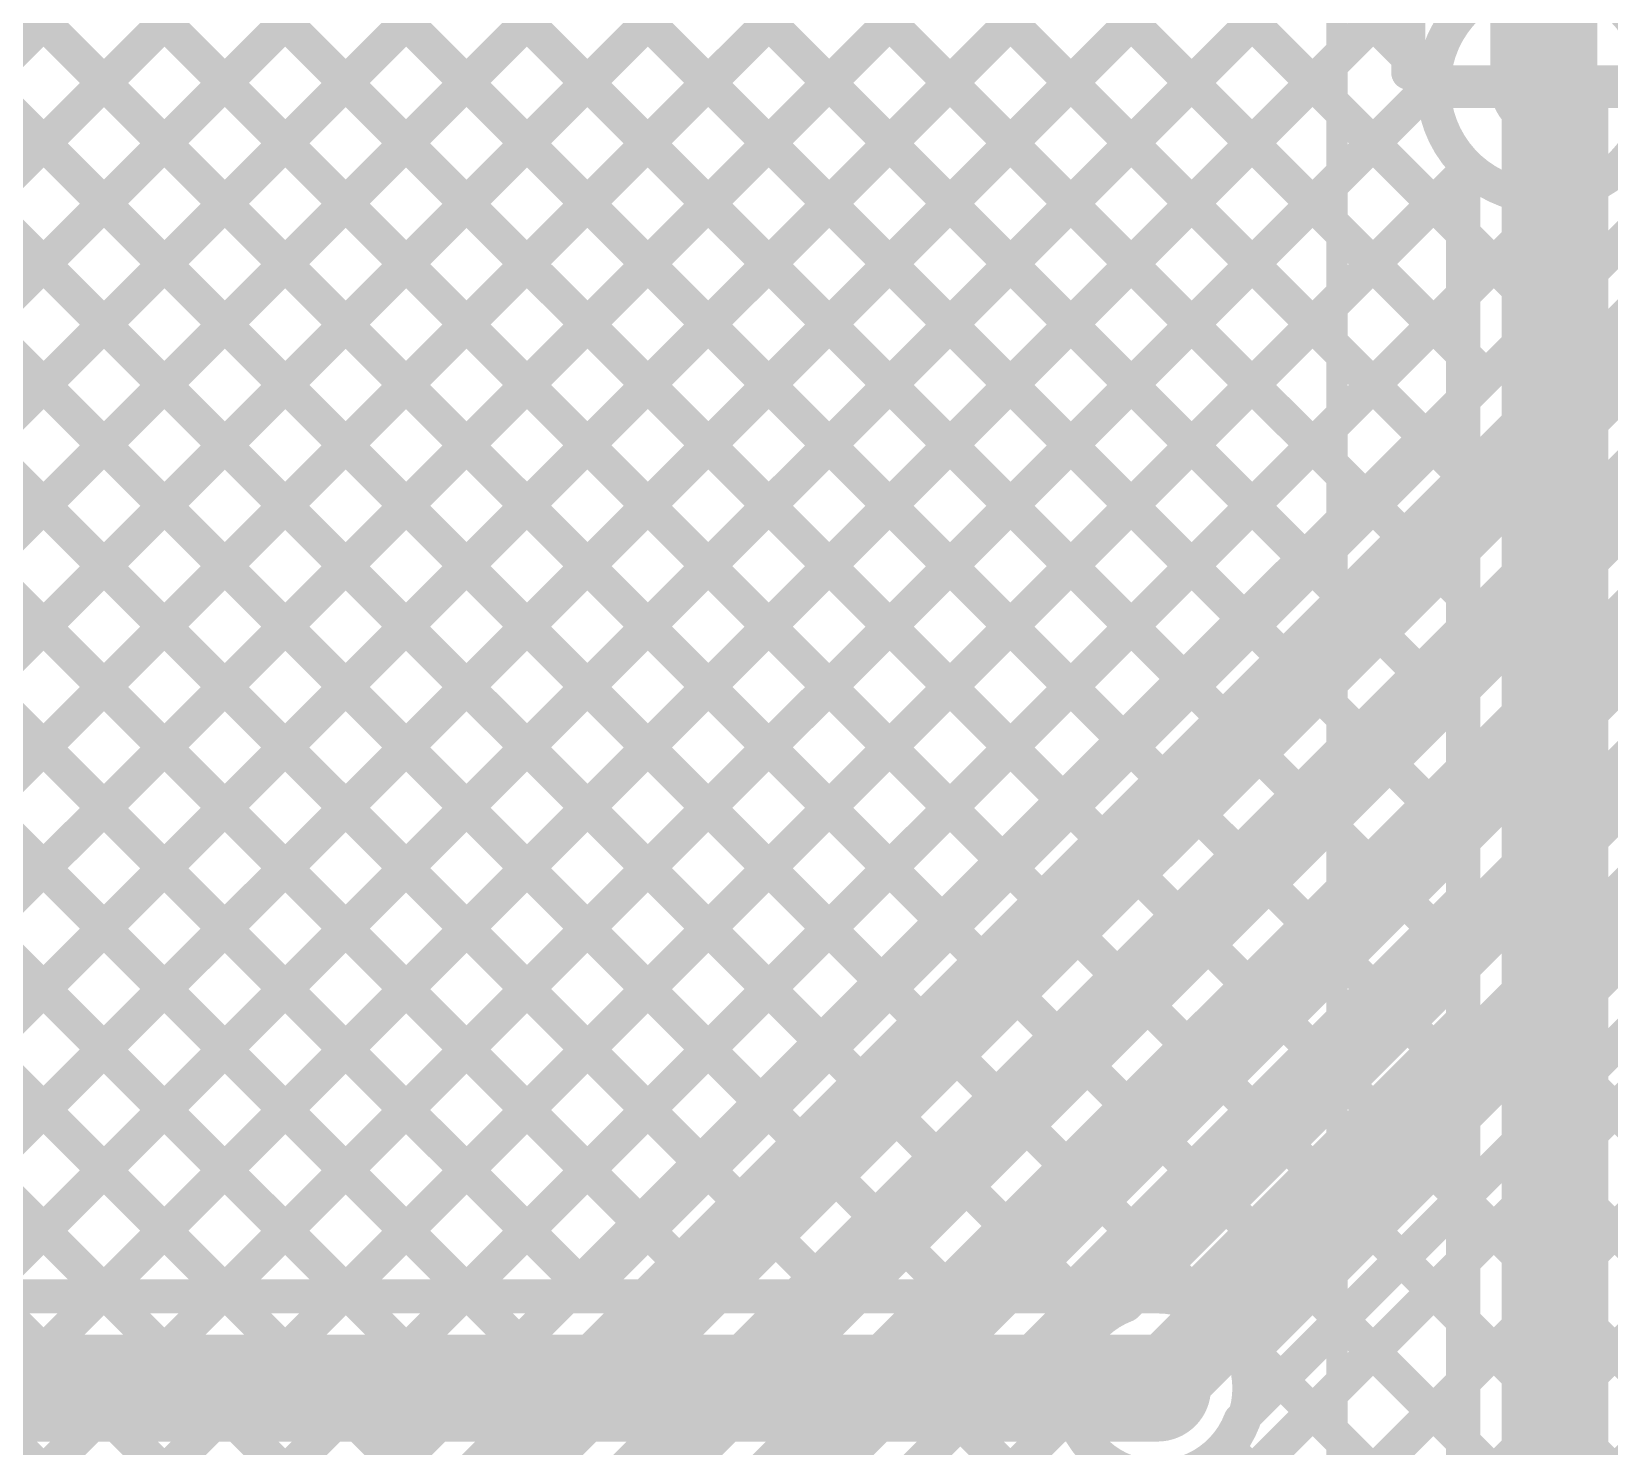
# Model space of a CAD drawing. Header units: millimetres. Extents: x -0.08 to 7.12, y -0.08 to 3.98.
# Drawn here: x 3.6285 to 3.9977, y 3.2344 to 3.5656 of the extents above; entities that cross this region are included whole.
import ezdxf

# ---------------------------------------------------------------- set-up
doc = ezdxf.new("R2010")
doc.units = ezdxf.units.MM
doc.header["$MEASUREMENT"] = 0
for name, color, linetype in [('BottomLayer', 5, 'Continuous'), ('TopLayer', 1, 'Continuous'), ('TopOverlay', 2, 'Continuous'), ('ViaHoleLayer', 16, 'Continuous')]:
    doc.layers.add(name, color=color, linetype=linetype)

# ---------------------------------------------------------------- blocks, each defined once
blk = doc.blocks.new('41_SMD_UFL_MODULE_39')
at = {"layer": 'TopOverlay', "const_width": 0.005}
blk.add_lwpolyline([(-0.356, 0.398), (0.356, 0.398)], dxfattribs=at)

msp = doc.modelspace()

# ---------------------------------------------------------------- hatches: boundary and pattern name
at = {"layer": 'BottomLayer'}
h = msp.add_hatch(color=5, dxfattribs=at)
edge = h.paths.add_edge_path()
edge.add_arc((3.98239, 3.55268), 0.01181, 0, 360)
h = msp.add_hatch(color=5, dxfattribs=at)
edge = h.paths.add_edge_path()
edge.add_arc((3.892, 3.248), 0.01181, 0, 360)
at = {"layer": 'TopLayer'}
h = msp.add_hatch(color=1, dxfattribs=at)
edge = h.paths.add_edge_path()
edge.add_arc((3.98239, 3.55268), 0.01181, 0, 360)
h = msp.add_hatch(color=1, dxfattribs=at)
edge = h.paths.add_edge_path()
edge.add_arc((3.892, 3.248), 0.01181, 0, 360)
at = {"layer": 'ViaHoleLayer'}
h = msp.add_hatch(color=16, dxfattribs=at)
edge = h.paths.add_edge_path()
edge.add_arc((3.98239, 3.55268), 0.00591, 0, 360)
h = msp.add_hatch(color=16, dxfattribs=at)
edge = h.paths.add_edge_path()
edge.add_arc((3.892, 3.248), 0.00591, 0, 360)

# ---------------------------------------------------------------- linework, layer by layer
at = {"layer": 'BottomLayer'}
for points, const_width in [([(3.14013, 3.776), (3.64663, 3.2695)], 0.008), ([(3.16842, 3.776), (3.67492, 3.2695)], 0.008), ([(3.1967, 3.776), (3.7032, 3.2695)], 0.008), ([(3.22499, 3.776), (3.73149, 3.2695)], 0.008), ([(3.25327, 3.776), (3.75977, 3.2695)], 0.008), ([(3.28156, 3.776), (3.78806, 3.2695)], 0.008), ([(3.30984, 3.776), (3.81634, 3.2695)], 0.008), ([(3.3331, 3.2695), (3.8396, 3.776)], 0.008), ([(3.33812, 3.776), (3.84462, 3.2695)], 0.008), ([(3.36138, 3.2695), (3.86788, 3.776)], 0.008), ([(3.36641, 3.776), (3.87291, 3.2695)], 0.008), ([(3.38966, 3.2695), (3.89616, 3.776)], 0.008), ([(3.39469, 3.776), (3.9635, 3.20719)], 0.008), ([(3.41795, 3.2695), (3.92445, 3.776)], 0.008), ([(3.42298, 3.776), (3.9635, 3.23548)], 0.008), ([(3.44623, 3.2695), (3.95273, 3.776)], 0.008), ([(3.45126, 3.776), (3.9635, 3.26376)], 0.008), ([(3.47452, 3.2695), (3.98102, 3.776)], 0.008), ([(3.47955, 3.776), (3.9635, 3.29205)], 0.008), ([(3.5028, 3.2695), (4.0093, 3.776)], 0.008), ([(3.50783, 3.776), (3.9635, 3.32033)], 0.008), ([(3.53109, 3.2695), (4.03759, 3.776)], 0.008), ([(3.53611, 3.776), (3.9635, 3.34861)], 0.008), ([(3.55937, 3.2695), (4.06587, 3.776)], 0.008), ([(3.5644, 3.776), (3.9635, 3.3769)], 0.008), ([(3.58765, 3.2695), (4.09415, 3.776)], 0.008), ([(3.59268, 3.776), (3.9635, 3.40518)], 0.008), ([(3.61594, 3.2695), (4.12244, 3.776)], 0.008), ([(3.62097, 3.776), (3.9635, 3.43347)], 0.008), ([(3.64422, 3.2695), (4.15072, 3.776)], 0.008), ([(3.64925, 3.776), (3.9635, 3.46175)], 0.008), ([(3.67754, 3.776), (3.9635, 3.49004)], 0.008), ([(3.70582, 3.776), (3.9635, 3.51832)], 0.008), ([(3.7341, 3.776), (3.9566, 3.55351)], 0.008), ([(3.98239, 3.55268), (3.98239, 3.5745)], 0.01), ([(3.98239, 3.55268), (3.985, 3.55008)], 0.025), ([(3.985, 2.9635), (3.985, 3.55008)], 0.025), ([(3.67251, 3.2695), (3.9566, 3.55359)], 0.008), ([(3.96058, 3.55268), (3.98239, 3.55268)], 0.01), ([(3.98239, 3.55268), (4.0042, 3.55268)], 0.01), ([(3.9635, 2.97778), (3.9635, 3.5351)], 0.008), ([(3.70079, 3.2695), (3.9635, 3.53221)], 0.008), ([(3.72908, 3.2695), (3.9635, 3.50392)], 0.008), ([(3.75736, 3.2695), (3.9635, 3.47564)], 0.008), ([(3.78564, 3.2695), (3.9635, 3.44736)], 0.008), ([(3.81393, 3.2695), (3.9635, 3.41907)], 0.008), ([(3.84221, 3.2695), (3.9635, 3.39079)], 0.008), ([(3.8705, 3.2695), (3.9635, 3.3625)], 0.008), ([(3.89794, 3.26866), (3.9635, 3.33422)], 0.008), ([(3.91239, 3.25482), (3.9635, 3.30593)], 0.008), ([(3.37285, 2.687), (3.9635, 3.27765)], 0.008), ([(1.645, 3.2695), (3.892, 3.2695)], 0.008), ([(1.645, 3.248), (3.892, 3.248)], 0.025), ([(3.40113, 2.687), (3.9635, 3.24937)], 0.008), ([(3.90836, 3.23405), (3.9635, 3.17891)], 0.008)]:
    msp.add_lwpolyline(points, dxfattribs=dict(at, const_width=const_width))
at = {"layer": 'BottomLayer', "const_width": 0.008}
for points in [[(3.9635, 3.5351, -1.467946), (4.0082, 3.55268)], [(3.892, 3.2695, -0.414214), (3.9135, 3.248)], [(3.9135, 3.248, -0.414214), (3.892, 3.2265)]]:
    msp.add_lwpolyline(points, format="xyb", dxfattribs=at)
at = {"layer": 'BottomLayer'}
for points, const_width in [([(3.97614, 3.55268, 1), (3.98864, 3.55268, 1)], 0.0125), ([(3.97875, 3.55008, 1), (3.99125, 3.55008, 1)], 0.0125), ([(3.97875, 3.55008, 1), (3.99125, 3.55008, 1)], 0.0125), ([(3.9546, 3.55359, 1), (3.9586, 3.55359, 1)], 0.004), ([(3.9546, 3.55351, 1), (3.9586, 3.55351, 1)], 0.004), ([(3.95808, 3.55268, 1), (3.96308, 3.55268, 1)], 0.005), ([(3.97989, 3.55268, 1), (3.98489, 3.55268, 1)], 0.005), ([(3.97989, 3.55268, 1), (3.98489, 3.55268, 1)], 0.005), ([(3.97989, 3.55268, 1), (3.98489, 3.55268, 1)], 0.005), ([(3.9615, 3.5351, 1), (3.9655, 3.5351, 1)], 0.004), ([(3.9615, 3.5351, 1), (3.9655, 3.5351, 1)], 0.004), ([(3.9615, 3.53221, 1), (3.9655, 3.53221, 1)], 0.004), ([(3.9615, 3.51832, 1), (3.9655, 3.51832, 1)], 0.004), ([(3.9615, 3.50392, 1), (3.9655, 3.50392, 1)], 0.004), ([(3.9615, 3.49004, 1), (3.9655, 3.49004, 1)], 0.004), ([(3.9615, 3.47564, 1), (3.9655, 3.47564, 1)], 0.004), ([(3.9615, 3.46175, 1), (3.9655, 3.46175, 1)], 0.004), ([(3.9615, 3.44736, 1), (3.9655, 3.44736, 1)], 0.004), ([(3.9615, 3.43347, 1), (3.9655, 3.43347, 1)], 0.004), ([(3.9615, 3.41907, 1), (3.9655, 3.41907, 1)], 0.004), ([(3.9615, 3.40518, 1), (3.9655, 3.40518, 1)], 0.004), ([(3.9615, 3.39079, 1), (3.9655, 3.39079, 1)], 0.004), ([(3.9615, 3.3769, 1), (3.9655, 3.3769, 1)], 0.004), ([(3.9615, 3.3625, 1), (3.9655, 3.3625, 1)], 0.004), ([(3.9615, 3.34861, 1), (3.9655, 3.34861, 1)], 0.004), ([(3.9615, 3.33422, 1), (3.9655, 3.33422, 1)], 0.004), ([(3.9615, 3.32033, 1), (3.9655, 3.32033, 1)], 0.004), ([(3.9615, 3.30593, 1), (3.9655, 3.30593, 1)], 0.004), ([(3.9615, 3.29205, 1), (3.9655, 3.29205, 1)], 0.004), ([(3.9615, 3.27765, 1), (3.9655, 3.27765, 1)], 0.004), ([(3.64222, 3.2695, 1), (3.64622, 3.2695, 1)], 0.004), ([(3.64463, 3.2695, 1), (3.64863, 3.2695, 1)], 0.004), ([(3.67051, 3.2695, 1), (3.67451, 3.2695, 1)], 0.004), ([(3.67292, 3.2695, 1), (3.67692, 3.2695, 1)], 0.004), ([(3.69879, 3.2695, 1), (3.70279, 3.2695, 1)], 0.004), ([(3.7012, 3.2695, 1), (3.7052, 3.2695, 1)], 0.004), ([(3.72708, 3.2695, 1), (3.73108, 3.2695, 1)], 0.004), ([(3.72949, 3.2695, 1), (3.73349, 3.2695, 1)], 0.004), ([(3.75536, 3.2695, 1), (3.75936, 3.2695, 1)], 0.004), ([(3.75777, 3.2695, 1), (3.76177, 3.2695, 1)], 0.004), ([(3.78364, 3.2695, 1), (3.78764, 3.2695, 1)], 0.004), ([(3.78606, 3.2695, 1), (3.79006, 3.2695, 1)], 0.004), ([(3.81193, 3.2695, 1), (3.81593, 3.2695, 1)], 0.004), ([(3.81434, 3.2695, 1), (3.81834, 3.2695, 1)], 0.004), ([(3.84021, 3.2695, 1), (3.84421, 3.2695, 1)], 0.004), ([(3.84262, 3.2695, 1), (3.84662, 3.2695, 1)], 0.004), ([(3.8685, 3.2695, 1), (3.8725, 3.2695, 1)], 0.004), ([(3.87091, 3.2695, 1), (3.87491, 3.2695, 1)], 0.004), ([(3.89, 3.2695, 1), (3.894, 3.2695, 1)], 0.004), ([(3.89, 3.2695, 1), (3.894, 3.2695, 1)], 0.004), ([(3.89594, 3.26866, 1), (3.89994, 3.26866, 1)], 0.004), ([(3.9615, 3.26376, 1), (3.9655, 3.26376, 1)], 0.004), ([(3.88575, 3.248, 1), (3.89825, 3.248, 1)], 0.0125), ([(3.91039, 3.25482, 1), (3.91439, 3.25482, 1)], 0.004), ([(3.9615, 3.24937, 1), (3.9655, 3.24937, 1)], 0.004), ([(3.9115, 3.248, 1), (3.9155, 3.248, 1)], 0.004), ([(3.9115, 3.248, 1), (3.9155, 3.248, 1)], 0.004), ([(3.9615, 3.23548, 1), (3.9655, 3.23548, 1)], 0.004), ([(3.90636, 3.23405, 1), (3.91036, 3.23405, 1)], 0.004)]:
    msp.add_lwpolyline(points, format="xyb", close=True, dxfattribs=dict(at, const_width=const_width))
at = {"layer": 'TopLayer'}
for points, const_width in [([(3.08357, 3.776), (3.63657, 3.223)], 0.008), ([(3.11185, 3.776), (3.66485, 3.223)], 0.008), ([(3.14013, 3.776), (3.69313, 3.223)], 0.008), ([(3.16842, 3.776), (3.71427, 3.23014)], 0.008), ([(3.1967, 3.776), (3.72842, 3.24429)], 0.008), ([(3.22499, 3.776), (3.74256, 3.25843)], 0.008), ([(3.25327, 3.776), (3.7567, 3.27257)], 0.008), ([(3.28156, 3.776), (3.77084, 3.28671)], 0.008), ([(3.2866, 3.223), (3.8396, 3.776)], 0.008), ([(3.30984, 3.776), (3.78499, 3.30086)], 0.008), ([(3.31488, 3.223), (3.86788, 3.776)], 0.008), ([(3.33812, 3.776), (3.79913, 3.315)], 0.008), ([(3.34316, 3.223), (3.89616, 3.776)], 0.008), ([(3.36641, 3.776), (3.81327, 3.32914)], 0.008), ([(3.37145, 3.223), (3.92445, 3.776)], 0.008), ([(3.39469, 3.776), (3.82741, 3.34328)], 0.008), ([(3.39973, 3.223), (3.95273, 3.776)], 0.008), ([(3.42298, 3.776), (3.84155, 3.35742)], 0.008), ([(3.42802, 3.223), (3.98102, 3.776)], 0.008), ([(3.45126, 3.776), (3.8557, 3.37157)], 0.008), ([(3.4563, 3.223), (4.0093, 3.776)], 0.008), ([(3.47955, 3.776), (3.86984, 3.38571)], 0.008), ([(3.48459, 3.223), (4.03759, 3.776)], 0.008), ([(3.50783, 3.776), (3.88398, 3.39985)], 0.008), ([(3.51287, 3.223), (4.06587, 3.776)], 0.008), ([(3.53611, 3.776), (3.89812, 3.41399)], 0.008), ([(3.5644, 3.776), (3.91226, 3.42813)], 0.008), ([(3.59268, 3.776), (3.92641, 3.44228)], 0.008), ([(3.62097, 3.776), (3.94055, 3.45642)], 0.008), ([(3.64925, 3.776), (3.95469, 3.47056)], 0.008), ([(3.67754, 3.776), (3.96883, 3.4847)], 0.008), ([(3.70582, 3.776), (3.98298, 3.49885)], 0.008), ([(3.7341, 3.776), (3.95068, 3.55943)], 0.008), ([(3.95068, 3.55596), (3.95068, 3.64302)], 0.008), ([(3.54115, 3.223), (3.95068, 3.63252)], 0.008), ([(3.98239, 3.55268), (3.98239, 3.59949)], 0.025), ([(3.56944, 3.223), (3.95068, 3.60424)], 0.008), ([(3.59772, 3.223), (3.95068, 3.57595)], 0.008), ([(3.95068, 3.55943), (3.95414, 3.55596)], 0.008), ([(3.95068, 3.55596), (3.95679, 3.55596)], 0.008), ([(3.95414, 3.55596), (3.9566, 3.55351)], 0.008), ([(3.62601, 3.223), (3.9566, 3.55359)], 0.008), ([(3.96058, 3.55268), (3.98239, 3.55268)], 0.01), ([(3.98239, 3.55268), (4.0042, 3.55268)], 0.01), ([(3.98239, 3.53087), (3.98239, 3.55268)], 0.01), ([(3.65429, 3.223), (3.96495, 3.53366)], 0.008), ([(3.68258, 3.223), (3.98683, 3.52726)], 0.008), ([(3.70713, 3.223), (4.01339, 3.52926)], 0.008), ([(3.715, 3.204), (4.03239, 3.52139)], 0.02), ([(3.98322, 3.52689), (3.99712, 3.51299)], 0.008), ([(3.71743, 3.173), (4.06339, 3.51897)], 0.008), ([(3.72513, 3.173), (4.06339, 3.51126)], 0.008), ([(3.733, 3.154), (4.08239, 3.50339)], 0.02), ([(3.72846, 3.19059), (4.0458, 3.50793)], 0.008), ([(3.74646, 3.14059), (4.0958, 3.48993)], 0.008), ([(3.9957, 3.45783), (4.00283, 3.4507)], 0.008), ([(3.98156, 3.44369), (3.98869, 3.43656)], 0.008), ([(3.96742, 3.42955), (3.97455, 3.42242)], 0.008), ([(3.95328, 3.41541), (3.96041, 3.40828)], 0.008), ([(3.93913, 3.40126), (3.94626, 3.39413)], 0.008), ([(3.88457, 3.26744), (4.01073, 3.3936)], 0.008), ([(4.00142, 3.39555), (4.00705, 3.38992)], 0.008), ([(3.892, 3.248), (4.0242, 3.3802)], 0.02), ([(3.92499, 3.38712), (3.93212, 3.37999)], 0.008), ([(3.98728, 3.38141), (3.99291, 3.37578)], 0.008), ([(3.91085, 3.37298), (3.91798, 3.36585)], 0.008), ([(3.97313, 3.36726), (3.97876, 3.36163)], 0.008), ([(3.81628, 3.13043), (4.04705, 3.3612)], 0.008), ([(3.84456, 3.13043), (4.07533, 3.3612)], 0.008), ([(3.87284, 3.13043), (4.10362, 3.3612)], 0.008), ([(3.90346, 3.13276), (4.1319, 3.3612)], 0.008), ([(3.91144, 3.24057), (4.03207, 3.3612)], 0.008), ([(3.89671, 3.35884), (3.90384, 3.35171)], 0.008), ([(3.95899, 3.35312), (3.96462, 3.34749)], 0.008), ([(3.88257, 3.3447), (3.8897, 3.33757)], 0.008), ([(3.94485, 3.33898), (3.95048, 3.33335)], 0.008), ([(3.86842, 3.33055), (3.87555, 3.32342)], 0.008), ([(3.93071, 3.32484), (3.93634, 3.31921)], 0.008), ([(3.99149, 3.32062), (4.11739, 3.19472)], 0.008), ([(3.85428, 3.31641), (3.86141, 3.30928)], 0.008), ([(3.91657, 3.3107), (3.9222, 3.30507)], 0.008), ([(3.97735, 3.30648), (4.11739, 3.16644)], 0.008), ([(3.84014, 3.30227), (3.84727, 3.29514)], 0.008), ([(3.90242, 3.29655), (3.90805, 3.29092)], 0.008), ([(3.96321, 3.29234), (4.08867, 3.16688)], 0.008), ([(3.826, 3.28813), (3.83313, 3.281)], 0.008), ([(3.88828, 3.28241), (3.89391, 3.27678)], 0.008), ([(3.94907, 3.2782), (4.06671, 3.16055)], 0.008), ([(3.81186, 3.27399), (3.81899, 3.26686)], 0.008), ([(3.87414, 3.26827), (3.87854, 3.26387)], 0.008), ([(3.93492, 3.26405), (4.03491, 3.16406)], 0.008), ([(3.79771, 3.25984), (3.80484, 3.25271)], 0.008), ([(3.86, 3.25413), (3.87205, 3.24207)], 0.008), ([(3.92078, 3.24991), (4.00864, 3.16206)], 0.008), ([(3.78357, 3.2457), (3.7907, 3.23857)], 0.008), ([(3.75971, 3.13043), (3.8719, 3.24262)], 0.008), ([(3.84586, 3.23999), (3.97031, 3.11553)], 0.008), ([(3.90787, 3.23454), (3.9986, 3.14381)], 0.008), ([(3.76943, 3.23156), (3.77656, 3.22443)], 0.008)]:
    msp.add_lwpolyline(points, dxfattribs=dict(at, const_width=const_width))
for points, const_width in [([(3.94868, 3.55943, 1), (3.95268, 3.55943, 1)], 0.004), ([(3.94868, 3.55943, 1), (3.95268, 3.55943, 1)], 0.004), ([(3.97614, 3.55268, 1), (3.98864, 3.55268, 1)], 0.0125), ([(3.94868, 3.55596, 1), (3.95268, 3.55596, 1)], 0.004), ([(3.94868, 3.55596, 1), (3.95268, 3.55596, 1)], 0.004), ([(3.95214, 3.55596, 1), (3.95614, 3.55596, 1)], 0.004), ([(3.95214, 3.55596, 1), (3.95614, 3.55596, 1)], 0.004), ([(3.95479, 3.55596, 1), (3.95879, 3.55596, 1)], 0.004), ([(3.95479, 3.55596, 1), (3.95879, 3.55596, 1)], 0.004), ([(3.9546, 3.55359, 1), (3.9586, 3.55359, 1)], 0.004), ([(3.9546, 3.55351, 1), (3.9586, 3.55351, 1)], 0.004), ([(3.95808, 3.55268, 1), (3.96308, 3.55268, 1)], 0.005), ([(3.97989, 3.55268, 1), (3.98489, 3.55268, 1)], 0.005), ([(3.97989, 3.55268, 1), (3.98489, 3.55268, 1)], 0.005), ([(3.97989, 3.55268, 1), (3.98489, 3.55268, 1)], 0.005), ([(3.96295, 3.53366, 1), (3.96695, 3.53366, 1)], 0.004), ([(3.97989, 3.53087, 1), (3.98489, 3.53087, 1)], 0.005), ([(3.98122, 3.52689, 1), (3.98522, 3.52689, 1)], 0.004), ([(3.98483, 3.52726, 1), (3.98883, 3.52726, 1)], 0.004), ([(3.99512, 3.51299, 1), (3.99912, 3.51299, 1)], 0.004), ([(3.98098, 3.49885, 1), (3.98498, 3.49885, 1)], 0.004), ([(3.96683, 3.4847, 1), (3.97083, 3.4847, 1)], 0.004), ([(3.95269, 3.47056, 1), (3.95669, 3.47056, 1)], 0.004), ([(3.93855, 3.45642, 1), (3.94255, 3.45642, 1)], 0.004), ([(3.9937, 3.45783, 1), (3.9977, 3.45783, 1)], 0.004), ([(3.92441, 3.44228, 1), (3.92841, 3.44228, 1)], 0.004), ([(3.97956, 3.44369, 1), (3.98356, 3.44369, 1)], 0.004), ([(3.98669, 3.43656, 1), (3.99069, 3.43656, 1)], 0.004), ([(3.91026, 3.42813, 1), (3.91426, 3.42813, 1)], 0.004), ([(3.96542, 3.42955, 1), (3.96942, 3.42955, 1)], 0.004), ([(3.97255, 3.42242, 1), (3.97655, 3.42242, 1)], 0.004), ([(3.95128, 3.41541, 1), (3.95528, 3.41541, 1)], 0.004), ([(3.89612, 3.41399, 1), (3.90012, 3.41399, 1)], 0.004), ([(3.95841, 3.40828, 1), (3.96241, 3.40828, 1)], 0.004), ([(3.93713, 3.40126, 1), (3.94113, 3.40126, 1)], 0.004), ([(3.88198, 3.39985, 1), (3.88598, 3.39985, 1)], 0.004), ([(3.94426, 3.39413, 1), (3.94826, 3.39413, 1)], 0.004), ([(3.99942, 3.39555, 1), (4.00342, 3.39555, 1)], 0.004), ([(3.92299, 3.38712, 1), (3.92699, 3.38712, 1)], 0.004), ([(3.86784, 3.38571, 1), (3.87184, 3.38571, 1)], 0.004), ([(3.93012, 3.37999, 1), (3.93412, 3.37999, 1)], 0.004), ([(3.98528, 3.38141, 1), (3.98928, 3.38141, 1)], 0.004), ([(3.99091, 3.37578, 1), (3.99491, 3.37578, 1)], 0.004), ([(3.8537, 3.37157, 1), (3.8577, 3.37157, 1)], 0.004), ([(3.90885, 3.37298, 1), (3.91285, 3.37298, 1)], 0.004), ([(3.91598, 3.36585, 1), (3.91998, 3.36585, 1)], 0.004), ([(3.97113, 3.36726, 1), (3.97513, 3.36726, 1)], 0.004), ([(3.97676, 3.36163, 1), (3.98076, 3.36163, 1)], 0.004), ([(3.83955, 3.35742, 1), (3.84355, 3.35742, 1)], 0.004), ([(3.89471, 3.35884, 1), (3.89871, 3.35884, 1)], 0.004), ([(3.95699, 3.35312, 1), (3.96099, 3.35312, 1)], 0.004), ([(3.90184, 3.35171, 1), (3.90584, 3.35171, 1)], 0.004), ([(3.96262, 3.34749, 1), (3.96662, 3.34749, 1)], 0.004), ([(3.82541, 3.34328, 1), (3.82941, 3.34328, 1)], 0.004), ([(3.88057, 3.3447, 1), (3.88457, 3.3447, 1)], 0.004), ([(3.94285, 3.33898, 1), (3.94685, 3.33898, 1)], 0.004), ([(3.8877, 3.33757, 1), (3.8917, 3.33757, 1)], 0.004), ([(3.86642, 3.33055, 1), (3.87042, 3.33055, 1)], 0.004), ([(3.94848, 3.33335, 1), (3.95248, 3.33335, 1)], 0.004), ([(3.81127, 3.32914, 1), (3.81527, 3.32914, 1)], 0.004), ([(3.87355, 3.32342, 1), (3.87755, 3.32342, 1)], 0.004), ([(3.92871, 3.32484, 1), (3.93271, 3.32484, 1)], 0.004), ([(3.98949, 3.32062, 1), (3.99349, 3.32062, 1)], 0.004), ([(3.85228, 3.31641, 1), (3.85628, 3.31641, 1)], 0.004), ([(3.93434, 3.31921, 1), (3.93834, 3.31921, 1)], 0.004), ([(3.79713, 3.315, 1), (3.80113, 3.315, 1)], 0.004), ([(3.85941, 3.30928, 1), (3.86341, 3.30928, 1)], 0.004), ([(3.91457, 3.3107, 1), (3.91857, 3.3107, 1)], 0.004), ([(3.9202, 3.30507, 1), (3.9242, 3.30507, 1)], 0.004), ([(3.97535, 3.30648, 1), (3.97935, 3.30648, 1)], 0.004), ([(3.83814, 3.30227, 1), (3.84214, 3.30227, 1)], 0.004), ([(3.78299, 3.30086, 1), (3.78699, 3.30086, 1)], 0.004), ([(3.84527, 3.29514, 1), (3.84927, 3.29514, 1)], 0.004), ([(3.90042, 3.29655, 1), (3.90442, 3.29655, 1)], 0.004), ([(3.90605, 3.29092, 1), (3.91005, 3.29092, 1)], 0.004), ([(3.96121, 3.29234, 1), (3.96521, 3.29234, 1)], 0.004), ([(3.76884, 3.28671, 1), (3.77284, 3.28671, 1)], 0.004), ([(3.824, 3.28813, 1), (3.828, 3.28813, 1)], 0.004), ([(3.83113, 3.281, 1), (3.83513, 3.281, 1)], 0.004), ([(3.88628, 3.28241, 1), (3.89028, 3.28241, 1)], 0.004), ([(3.89191, 3.27678, 1), (3.89591, 3.27678, 1)], 0.004), ([(3.94707, 3.2782, 1), (3.95107, 3.2782, 1)], 0.004), ([(3.7547, 3.27257, 1), (3.7587, 3.27257, 1)], 0.004), ([(3.80986, 3.27399, 1), (3.81386, 3.27399, 1)], 0.004), ([(3.87214, 3.26827, 1), (3.87614, 3.26827, 1)], 0.004), ([(3.81699, 3.26686, 1), (3.82099, 3.26686, 1)], 0.004), ([(3.88257, 3.26744, 1), (3.88657, 3.26744, 1)], 0.004), ([(3.88257, 3.26744, 1), (3.88657, 3.26744, 1)], 0.004), ([(3.93292, 3.26405, 1), (3.93692, 3.26405, 1)], 0.004), ([(3.87654, 3.26387, 1), (3.88054, 3.26387, 1)], 0.004), ([(3.74056, 3.25843, 1), (3.74456, 3.25843, 1)], 0.004), ([(3.79571, 3.25984, 1), (3.79971, 3.25984, 1)], 0.004), ([(3.858, 3.25413, 1), (3.862, 3.25413, 1)], 0.004), ([(3.887, 3.248, 1), (3.897, 3.248, 1)], 0.01), ([(3.80284, 3.25271, 1), (3.80684, 3.25271, 1)], 0.004), ([(3.91878, 3.24991, 1), (3.92278, 3.24991, 1)], 0.004), ([(3.78157, 3.2457, 1), (3.78557, 3.2457, 1)], 0.004), ([(3.72642, 3.24429, 1), (3.73042, 3.24429, 1)], 0.004), ([(3.8699, 3.24262, 1), (3.8739, 3.24262, 1)], 0.004), ([(3.87005, 3.24207, 1), (3.87405, 3.24207, 1)], 0.004), ([(3.7887, 3.23857, 1), (3.7927, 3.23857, 1)], 0.004), ([(3.84386, 3.23999, 1), (3.84786, 3.23999, 1)], 0.004), ([(3.90944, 3.24057, 1), (3.91344, 3.24057, 1)], 0.004), ([(3.90944, 3.24057, 1), (3.91344, 3.24057, 1)], 0.004), ([(3.90587, 3.23454, 1), (3.90987, 3.23454, 1)], 0.004), ([(3.76743, 3.23156, 1), (3.77143, 3.23156, 1)], 0.004)]:
    msp.add_lwpolyline(points, format="xyb", close=True, dxfattribs=dict(at, const_width=const_width))
at = {"layer": 'TopLayer', "const_width": 0.008}
for points in [[(4.0082, 3.55268, -1.065739), (3.95679, 3.55596)], [(3.91144, 3.24057, -1.542221), (3.88457, 3.26744)]]:
    msp.add_lwpolyline(points, format="xyb", dxfattribs=at)

# ---------------------------------------------------------------- block references
at = {"rotation": 90}
msp.add_blockref('41_SMD_UFL_MODULE_39', (4.332, 3.255), dxfattribs=at)

doc.saveas('drawing.dxf')
